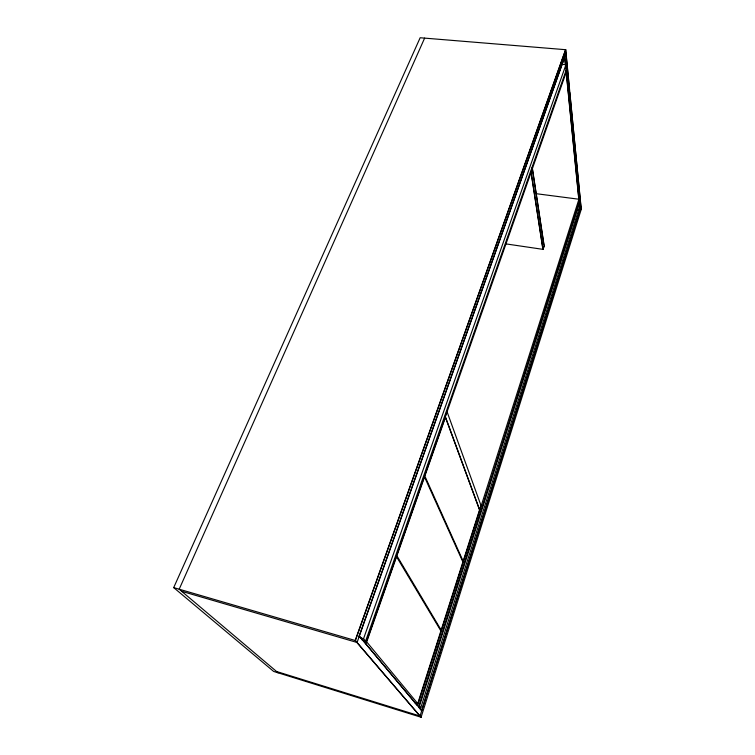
<?xml version="1.0" encoding="UTF-8"?>
<svg xmlns="http://www.w3.org/2000/svg" width="755" height="755" viewBox="0 0 755 755"><rect width="100%" height="100%" fill="white"/><g stroke="black" fill="none" stroke-linecap="round" stroke-linejoin="round"><path stroke-width="1.13" d="M421.658 710.37L580.189 209.182M581.161 209.597L565.721 49.707L420.157 37.75L173.697 587.607L273.659 671.44L421.082 717.25L581.161 209.597L580.991 207.823M418.553 706.897L579.198 201.963M420.79 707.746L579.906 205.898L579.566 202.434L419.459 706.133L420.79 707.746L418.553 707.058L421.734 710.71L359.172 635.899L417.062 705.255M417.723 703.556L440.892 630.916L396.564 556.765L366.704 641.901L417.723 703.556L414.486 702.565M417.496 705.623L578.925 199.235L535.993 193.667M505.718 243.865L543.034 249.367L544.166 245.922L532.303 167.789M362.211 640.164L365.599 641.146L566.429 69.46L565.967 64.685L562.447 64.383M365.694 643.713L566.184 72.301M365.599 641.146L363.561 638.692L565.967 64.685M358.833 636.871L565.146 55.757M421.082 717.25L355.397 640.542L565.721 49.707M424.631 38.118L179.19 589.202L278.161 672.847M565.929 53.529L357.068 642.486L181.672 591.297M564.674 57.087L565.646 65.279M577.537 209.871L580.01 210.201L565.882 67.62M544.166 245.922L542.892 249.348L530.869 171.404M360.182 637.711L363.561 638.692M173.697 587.607L355.397 640.542M276.585 671.516L420.044 716.042L581.039 206.955L569.704 92.176M420.912 717.203L355.19 640.476L565.561 49.698L567.194 66.412M479.576 509.644L445.525 417.137L424.857 476.065L463.145 561.163L480.973 505.425L446.969 411.494L445.167 416.637L479.538 509.936M531.029 171.423L543.034 249.367M532.152 167.77L543.855 244.733M564.787 58.258L565.486 65.27M565.995 70.442L578.83 199.669M579.529 206.681L579.878 210.183M567.42 68.752L569.478 89.836M462.891 561.956L441.156 630.076L396.904 555.784L424.536 476.981L462.891 561.956"/></g></svg>
